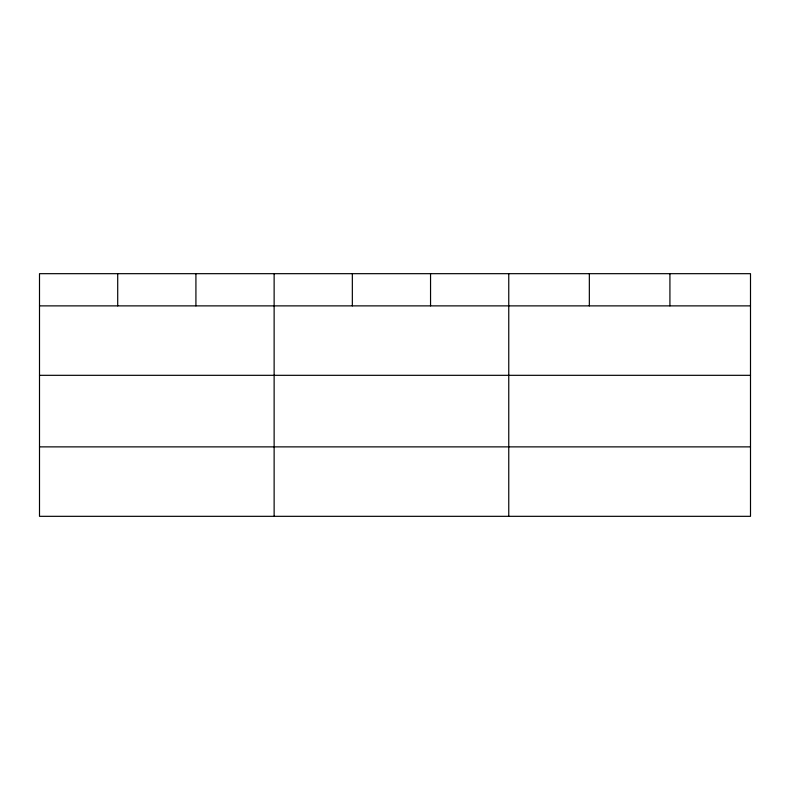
<?xml version="1.0" encoding="UTF-8"?>
<svg xmlns="http://www.w3.org/2000/svg" width="790" height="790" viewBox="0 0 790 790"><rect width="100%" height="100%" fill="white"/><g stroke="black" fill="none" stroke-linecap="round" stroke-linejoin="round"><path stroke-width="1.19" d="M750.5 375.319L750.5 273.676L39.5 273.676L39.5 516.324L750.5 516.324L750.5 375.319L39.5 375.319M39.5 305.878L750.5 305.878M39.5 446.873L750.5 446.873M669.92 273.676L669.92 305.878M589.34 273.676L589.34 305.878M508.76 273.676L508.76 516.324M430.55 273.676L430.55 305.878M352.34 273.676L352.34 305.878M274.13 273.676L274.13 516.324M195.92 273.676L195.92 305.878M117.71 273.676L117.71 305.878"/></g></svg>
